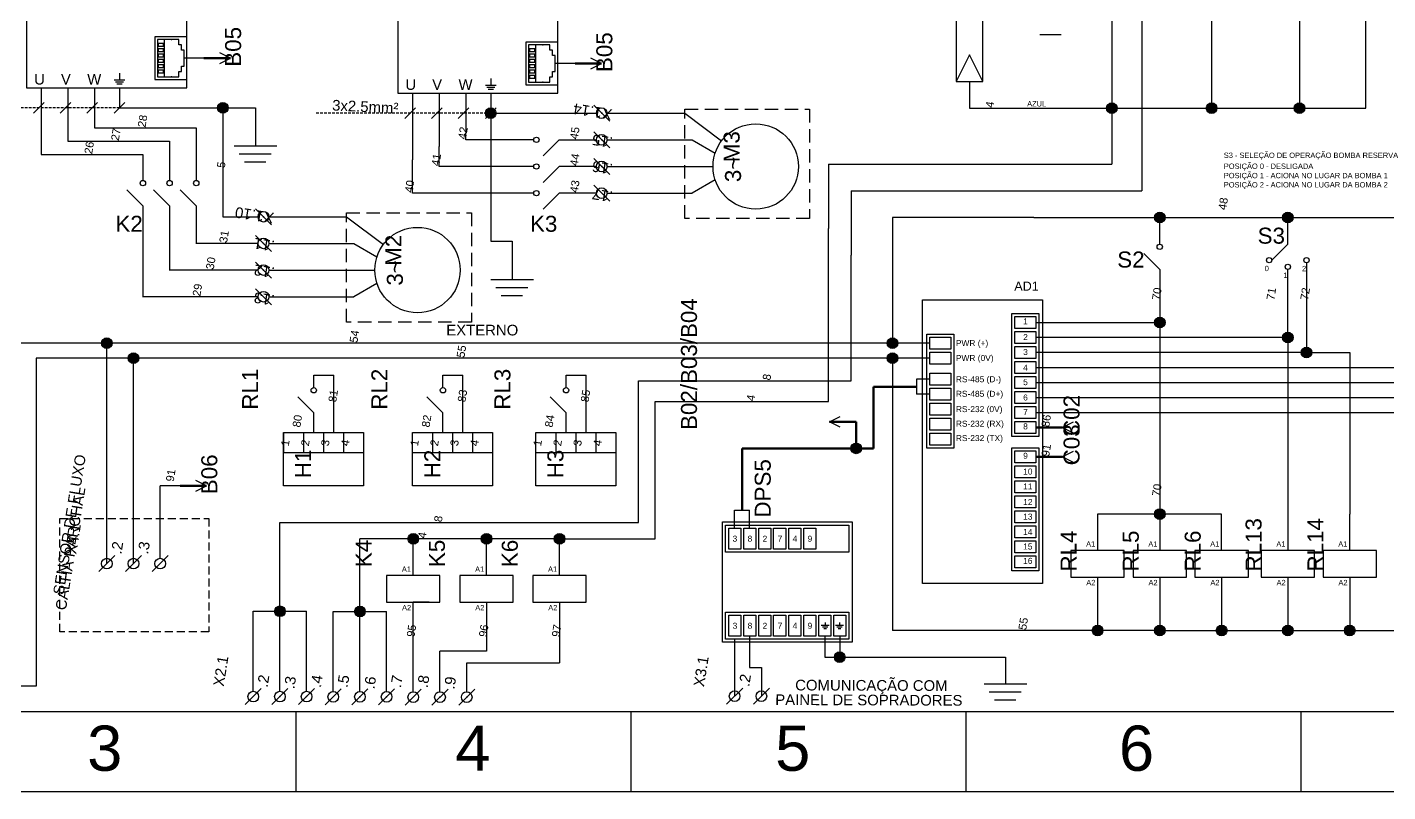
# Model space of a CAD drawing. Header units: millimetres. Extents: x 100 to 940, y 65 to 694.
# Drawn here: x 302.9 to 557.9, y 425.7 to 569.1 of the extents above; entities that cross this region are included whole.
import ezdxf
from ezdxf.enums import TextEntityAlignment as Align

# ---------------------------------------------------------------- set-up
doc = ezdxf.new("R2010")
doc.units = ezdxf.units.MM
doc.linetypes.add('DASHED', pattern=[0.75, 0.5, -0.25])
doc.styles.add('Annotative', font='arial.ttf')
doc.styles.add('Notes', font='arial.ttf', dxfattribs={"height": 3})

msp = doc.modelspace()

# ---------------------------------------------------------------- hatches: boundary and pattern name
for points in [[(340.6, 553.95, 1), (338.6, 553.95, 1)], [(390.8, 552.95, 1), (388.8, 552.95, 1)], [(507.22, 553.88, 1), (505.22, 553.88, 1)], [(525.92, 553.88, 1), (523.92, 553.88, 1)], [(542.38, 553.88, 1), (540.38, 553.88, 1)], [(516.2, 533.39, 1), (514.2, 533.39, 1)], [(540.2, 533.39, 1), (538.2, 533.39, 1)], [(516.2, 513.7, 1), (514.2, 513.7, 1)], [(318.85, 509.83, 1), (316.85, 509.83, 1)], [(466.11, 509.83, 1), (464.11, 509.83, 1)], [(540.2, 510.89, 1), (538.2, 510.89, 1)], [(323.85, 507.02, 1), (321.85, 507.02, 1)], [(466.11, 507.02, 1), (464.11, 507.02, 1)], [(543.7, 508.08, 1), (541.7, 508.08, 1)], [(459.3, 490.11, 1), (457.3, 490.11, 1)], [(516.2, 477.79, 1), (514.2, 477.79, 1)], [(376.29, 473.15, 1), (374.29, 473.15, 1)], [(390.02, 473.15, 1), (388.02, 473.15, 1)], [(403.7, 473.15, 1), (401.7, 473.15, 1)], [(351.29, 459.57, 1), (349.29, 459.57, 1)], [(366.29, 459.53, 1), (364.29, 459.53, 1)], [(504.55, 455.98, 1), (502.55, 455.98, 1)], [(516.2, 455.98, 1), (514.2, 455.98, 1)], [(527.8, 455.98, 1), (525.8, 455.98, 1)], [(540.2, 455.98, 1), (538.2, 455.98, 1)], [(551.8, 455.98, 1), (549.8, 455.98, 1)], [(456.21, 450.98, 1), (454.21, 450.98, 1)]]:
    msp.add_hatch(color=256).paths.add_polyline_path(points)

# ---------------------------------------------------------------- linework, layer by layer
for p, q in [((511.86, 643.7), (511.86, 538.39)), ((553.81, 553.88), (553.81, 638.7)), ((506.22, 577.2), (506.22, 553.88)), ((524.92, 575.7), (524.92, 553.88)), ((541.38, 575.7), (541.38, 553.88)), ((331.31, 566.74), (327.31, 566.74)), ((327.31, 566.74), (327.31, 559.74)), ((328.65, 559.74), (328.65, 566.74)), ((331.31, 565.74), (331.31, 566.74)), ((492.72, 567.68), (496.72, 567.68)), ((331.81, 565.74), (331.31, 565.74)), ((331.81, 564.74), (331.81, 565.74)), ((332.31, 564.74), (331.81, 564.74)), ((332.31, 561.74), (332.31, 564.74)), ((341, 563.24), (339, 564.24)), ((400.9, 565.74), (396.9, 565.74)), ((396.9, 565.74), (396.9, 558.74)), ((398.23, 558.74), (398.23, 565.74)), ((400.9, 564.74), (400.9, 565.74)), ((401.4, 564.74), (400.9, 564.74)), ((401.4, 563.74), (401.4, 564.74)), ((401.9, 563.74), (401.4, 563.74)), ((401.9, 560.74), (401.9, 563.74)), ((479.56, 563.85), (477.06, 558.85)), ((482.06, 558.85), (479.56, 563.85)), ((331.81, 560.74), (331.81, 561.74)), ((331.81, 561.74), (332.31, 561.74)), ((336.02, 563.24), (332.31, 563.24)), ((339, 562.24), (341, 563.24)), ((405.61, 562.24), (401.9, 562.24)), ((410.59, 562.24), (408.59, 563.24)), ((408.59, 561.24), (410.59, 562.24)), ((319.22, 559.2), (321.22, 559.2)), ((319.46, 558.82), (320.96, 558.82)), ((320.22, 560.45), (320.22, 559.2)), ((327.31, 559.74), (331.31, 559.74)), ((331.31, 559.74), (331.31, 560.74)), ((331.31, 560.74), (331.81, 560.74)), ((389.81, 559.45), (389.81, 558.2)), ((396.9, 558.74), (400.9, 558.74)), ((400.9, 558.74), (400.9, 559.74)), ((400.9, 559.74), (401.4, 559.74)), ((401.4, 559.74), (401.4, 560.74)), ((401.4, 560.74), (401.9, 560.74)), ((479.56, 558.85), (479.56, 553.88)), ((305.56, 557.7), (305.56, 545.2)), ((310.56, 557.7), (310.56, 547.7)), ((315.56, 557.7), (315.56, 550.2)), ((319.71, 558.45), (320.71, 558.45)), ((320.21, 557.7), (320.21, 553.95)), ((375.15, 556.7), (375.15, 544.2)), ((380.15, 556.7), (380.15, 546.7)), ((385.15, 556.7), (385.15, 549.2)), ((388.81, 558.2), (390.81, 558.2)), ((389.04, 557.82), (390.54, 557.82)), ((389.3, 557.45), (390.3, 557.45)), ((389.8, 556.7), (389.8, 552.95)), ((306.12, 554.95), (304.12, 552.95)), ((311.12, 554.95), (309.12, 552.95)), ((316.12, 554.95), (314.12, 552.95)), ((321.21, 554.95), (319.21, 552.95)), ((320.21, 553.95), (339.6, 553.95)), ((339.6, 553.95), (339.6, 533.54)), ((339.6, 553.95), (345.68, 553.95)), ((345.68, 553.95), (345.68, 549.3)), ((375.71, 553.95), (373.71, 551.95)), ((380.71, 553.95), (378.71, 551.95)), ((385.71, 553.95), (383.71, 551.95)), ((390.8, 553.95), (388.8, 551.95)), ((412.1, 551.45), (409.1, 554.45)), ((479.56, 553.88), (499.81, 553.88)), ((499.81, 553.88), (553.81, 553.88)), ((506.22, 553.88), (506.22, 543.39)), ((389.8, 552.95), (409.6, 552.95)), ((389.8, 552.95), (389.8, 528.93)), ((411.6, 552.95), (426.16, 552.95)), ((426.16, 552.95), (433.07, 547.76)), ((315.56, 550.2), (334.6, 550.2)), ((334.6, 550.2), (334.6, 540.33)), ((345.68, 549.3), (345.68, 546.8)), ((385.15, 547.95), (385.15, 549.2)), ((412.1, 546.45), (409.1, 549.45)), ((310.56, 547.7), (329.6, 547.7)), ((329.6, 547.7), (329.6, 540.33)), ((341.68, 546.8), (349.68, 546.8)), ((380.15, 542.95), (380.15, 546.7)), ((397.86, 547.95), (385.15, 547.95)), ((402.61, 547.95), (399.61, 544.95)), ((402.61, 547.95), (409.6, 547.95)), ((411.6, 547.95), (427.53, 547.95)), ((427.53, 547.95), (431.86, 545.45)), ((305.56, 545.2), (324.6, 545.2)), ((324.6, 545.2), (324.6, 540.33)), ((342.63, 545.3), (348.63, 545.3)), ((343.64, 543.8), (347.64, 543.8)), ((375.15, 537.95), (375.15, 544.2)), ((412.1, 541.45), (409.1, 544.45)), ((453.12, 543.39), (453.12, 531.35)), ((453.12, 543.39), (506.22, 543.39)), ((397.86, 542.95), (380.15, 542.95)), ((402.61, 542.95), (399.61, 539.95)), ((409.6, 542.95), (402.61, 542.95)), ((411.6, 542.95), (431.46, 542.95)), ((324.6, 535.58), (321.6, 538.58)), ((329.6, 535.58), (326.6, 538.58)), ((334.6, 535.58), (331.6, 538.58)), ((412.1, 536.45), (409.1, 539.45)), ((431.86, 540.45), (427.53, 537.95)), ((457.34, 538.39), (457.34, 526.35)), ((457.34, 538.39), (511.86, 538.39)), ((324.6, 535.58), (324.6, 518.54)), ((329.6, 535.58), (329.6, 523.54)), ((334.6, 535.58), (334.6, 528.54)), ((397.86, 537.95), (375.15, 537.95)), ((402.61, 537.95), (399.61, 534.95)), ((409.6, 537.95), (402.61, 537.95)), ((411.6, 537.95), (427.53, 537.95)), ((339.6, 533.54), (346.21, 533.54)), ((348.71, 532.04), (345.71, 535.04)), ((348.21, 533.54), (362.78, 533.54)), ((362.78, 533.54), (369.68, 528.35)), ((491.62, 533.39), (465.11, 533.39)), ((465.11, 533.39), (465.11, 509.83)), ((491.62, 533.39), (587.2, 533.39)), ((515.2, 528.39), (515.2, 533.39)), ((539.2, 528.39), (539.2, 533.39)), ((453.12, 498.89), (453.12, 531.35)), ((346.21, 528.54), (334.52, 528.54)), ((348.71, 527.04), (345.71, 530.04)), ((348.21, 528.54), (364.14, 528.54)), ((364.14, 528.54), (368.47, 526.04)), ((389.8, 528.93), (393.8, 528.93)), ((393.8, 528.93), (393.8, 524.28)), ((539.2, 528.39), (536.2, 525.39)), ((457.34, 502.78), (457.34, 526.35)), ((515.2, 523.64), (512.2, 526.64)), ((346.21, 523.54), (329.52, 523.54)), ((348.71, 522.04), (345.71, 525.04)), ((348.21, 523.54), (368.07, 523.54)), ((393.8, 524.28), (393.8, 521.78)), ((515.2, 523.64), (515.2, 513.7)), ((539.2, 510.89), (539.2, 523.64)), ((542.7, 524.89), (542.7, 508.08)), ((368.47, 521.04), (364.14, 518.54)), ((389.8, 521.78), (397.8, 521.78)), ((390.75, 520.28), (396.75, 520.28)), ((346.21, 518.54), (324.52, 518.54)), ((348.71, 517.04), (345.71, 520.04)), ((348.21, 518.54), (364.14, 518.54)), ((391.76, 518.78), (395.76, 518.78)), ((491.98, 513.7), (515.2, 513.7)), ((515.2, 513.7), (515.2, 470.98)), ((539.2, 510.89), (491.98, 510.89)), ((539.2, 510.89), (539.2, 470.98)), ((465.11, 509.83), (264.49, 509.83)), ((317.85, 468.5), (317.85, 509.83)), ((472.08, 509.83), (465.11, 509.83)), ((542.7, 508.08), (491.98, 508.08)), ((542.7, 508.08), (550.8, 508.08)), ((550.8, 508.08), (550.8, 477.79)), ((465.11, 507.02), (304.6, 507.02)), ((304.6, 507.02), (304.6, 445.52)), ((322.85, 468.5), (322.85, 507.02)), ((472.08, 507.02), (465.11, 507.02)), ((465.11, 507.02), (465.11, 455.98)), ((491.98, 505.26), (563.2, 505.26)), ((356.62, 503.86), (360.37, 503.86)), ((356.62, 501.51), (356.62, 503.86)), ((360.37, 493.07), (360.37, 503.86)), ((380.85, 503.86), (384.6, 503.86)), ((380.85, 501.51), (380.85, 503.86)), ((384.6, 493.07), (384.6, 503.86)), ((403.92, 503.86), (407.67, 503.86)), ((403.92, 501.51), (403.92, 503.86)), ((407.67, 493.07), (407.67, 503.86)), ((417.51, 476.21), (417.51, 502.78)), ((417.51, 502.78), (457.34, 502.78)), ((472.08, 503.08), (469.58, 503.08)), ((469.58, 503.08), (469.58, 500.27)), ((491.98, 502.45), (575.2, 502.45)), ((472.08, 500.27), (469.58, 500.27)), ((356.62, 496.76), (353.62, 499.76)), ((380.85, 496.76), (377.85, 499.76)), ((403.92, 496.76), (400.92, 499.76)), ((420.63, 473.15), (420.63, 498.89)), ((420.63, 498.89), (453.12, 498.89)), ((491.98, 499.64), (587.2, 499.64)), ((356.62, 493.07), (356.62, 496.76)), ((380.85, 493.07), (380.85, 496.76)), ((403.92, 493.07), (403.92, 496.76)), ((453.32, 495.09), (455.32, 496.09)), ((455.32, 494.09), (453.32, 495.09)), ((491.98, 496.83), (622.78, 496.83)), ((498.96, 495.01), (496.96, 494.01)), ((350.93, 493.07), (350.93, 489.32)), ((354.68, 493.07), (354.68, 489.32)), ((358.43, 493.07), (358.43, 489.32)), ((362.18, 493.07), (362.18, 489.32)), ((365.93, 493.07), (365.93, 489.32)), ((378.91, 493.07), (378.91, 489.32)), ((382.66, 493.07), (382.66, 489.32)), ((386.41, 493.07), (386.41, 489.32)), ((401.98, 493.07), (401.98, 489.32)), ((405.73, 493.07), (405.73, 489.32)), ((409.48, 493.07), (409.48, 489.32)), ((496.96, 494.01), (498.96, 493.01)), ((350.93, 489.32), (365.93, 489.32)), ((375.16, 489.32), (390.16, 489.32)), ((398.23, 489.32), (413.23, 489.32)), ((498.96, 489.5), (496.96, 488.5)), ((496.96, 488.5), (498.96, 487.5)), ((327.85, 469.5), (327.85, 483.11)), ((331.56, 483.11), (327.85, 483.11)), ((336.54, 483.11), (334.54, 484.11)), ((334.54, 482.11), (336.54, 483.11)), ((435.52, 475.18), (435.52, 478.55)), ((435.52, 478.55), (438.33, 478.55)), ((438.33, 475.18), (438.33, 478.55)), ((526.8, 477.79), (503.55, 477.79)), ((503.55, 477.79), (503.55, 470.98)), ((526.8, 470.98), (526.8, 477.79)), ((550.8, 470.98), (550.8, 477.79)), ((350.29, 476.21), (417.51, 476.21)), ((350.29, 444.57), (350.29, 476.21)), ((365.29, 444.53), (365.29, 473.15)), ((402.7, 473.15), (365.29, 473.15)), ((375.29, 466.27), (375.29, 473.15)), ((389.02, 466.27), (389.02, 473.15)), ((402.7, 466.27), (402.7, 473.15)), ((402.7, 473.15), (420.63, 473.15)), ((316.35, 467), (319.35, 470)), ((321.35, 467), (324.35, 470)), ((326.35, 467), (329.35, 470)), ((503.55, 465.98), (503.55, 455.98)), ((515.2, 465.98), (515.2, 455.98)), ((526.8, 465.98), (526.8, 455.98)), ((539.2, 465.98), (539.2, 455.98)), ((550.8, 465.98), (550.8, 455.98)), ((345.29, 444.57), (345.29, 459.57)), ((345.29, 459.57), (355.29, 459.57)), ((355.29, 444.57), (355.29, 459.57)), ((360.29, 444.53), (360.29, 459.53)), ((360.29, 459.53), (370.29, 459.53)), ((370.29, 444.53), (370.29, 459.53)), ((375.29, 444.49), (375.29, 461.27)), ((378.29, 461.27), (375.29, 461.27)), ((389.02, 461.27), (389.02, 452.09)), ((402.7, 461.27), (402.7, 449.91)), ((451.71, 456.95), (453.21, 456.95)), ((451.96, 456.65), (452.96, 456.65)), ((452.46, 457.45), (452.46, 456.95)), ((454.45, 456.95), (455.95, 456.95)), ((454.7, 456.65), (455.7, 456.65)), ((455.2, 457.45), (455.2, 456.95)), ((435.52, 454.37), (435.52, 443.66)), ((438.33, 454.93), (438.33, 449.01)), ((452.21, 456.35), (452.71, 456.35)), ((452.4, 454.93), (452.4, 450.98)), ((454.95, 456.35), (455.45, 456.35)), ((455.21, 454.93), (455.21, 450.98)), ((515.2, 455.98), (465.11, 455.98)), ((515.2, 455.98), (600.12, 455.98)), ((380.29, 444.49), (380.29, 452.09)), ((389.02, 452.09), (380.29, 452.09)), ((385.29, 444.49), (385.29, 449.91)), ((385.29, 449.91), (402.7, 449.91)), ((438.33, 449.01), (440.52, 449.01)), ((440.52, 449.01), (440.52, 443.66)), ((452.4, 450.98), (486.26, 450.98)), ((486.26, 450.98), (486.26, 445.98)), ((304.6, 445.52), (255.88, 445.52)), ((343.79, 442.07), (346.79, 445.07)), ((348.79, 442.07), (351.79, 445.07)), ((353.79, 442.07), (356.79, 445.07)), ((358.79, 442.03), (361.79, 445.03)), ((363.79, 442.03), (366.79, 445.03)), ((368.79, 442.03), (371.79, 445.03)), ((373.79, 441.99), (376.79, 444.99)), ((378.79, 441.99), (381.79, 444.99)), ((383.79, 441.99), (386.79, 444.99)), ((434.02, 442.16), (437.02, 445.16)), ((439.02, 442.16), (442.02, 445.16)), ((482.26, 445.98), (490.26, 445.98)), ((483.21, 444.48), (489.21, 444.48)), ((484.22, 442.98), (488.22, 442.98)), ((353.33, 425.74), (353.33, 440.74)), ((416.11, 425.74), (416.11, 440.74)), ((478.89, 440.74), (416.11, 440.74)), ((478.89, 425.74), (478.89, 440.74)), ((541.67, 425.74), (541.67, 440.74)), ((730, 425.74), (165, 425.74))]:
    msp.add_line(p, q)
at = {"lineweight": 50}
for p, q in [((341, 563.24), (336.02, 563.24)), ((410.59, 562.24), (405.61, 562.24)), ((461.54, 490.11), (461.54, 501.67)), ((469.58, 501.67), (461.54, 501.67)), ((458.3, 495.09), (453.32, 495.09)), ((458.3, 495.09), (458.3, 490.11)), ((496.96, 494.01), (491.98, 494.01)), ((461.54, 490.11), (436.93, 490.11)), ((436.93, 478.55), (436.93, 490.11)), ((496.96, 488.5), (491.98, 488.5)), ((336.54, 483.11), (331.56, 483.11))]:
    msp.add_line(p, q, dxfattribs=at)
at = {"linetype": 'DASHED'}
for p, q in [((320.21, 553.95), (287.27, 553.95)), ((389.8, 552.95), (356.86, 552.95))]:
    msp.add_line(p, q, dxfattribs=at)
for points in [[(165, 664), (730, 664), (730, 440.74), (165, 440.74)], [(302.81, 557.7), (332.81, 557.7), (332.81, 607.7), (302.81, 607.7)], [(372.4, 556.7), (402.4, 556.7), (402.4, 606.7), (372.4, 606.7)], [(477.06, 558.85), (482.06, 558.85), (482.06, 588.85), (477.06, 588.85)], [(332.81, 559.24), (332.81, 567.24), (326.81, 567.24), (326.81, 559.24)], [(402.4, 558.24), (402.4, 566.24), (396.4, 566.24), (396.4, 558.24)], [(328.46, 565.49), (328.46, 565.99), (327.46, 565.99), (327.46, 565.49)], [(328.46, 564.49), (328.46, 564.99), (327.46, 564.99), (327.46, 564.49)], [(328.46, 564.49), (328.46, 564.99), (327.46, 564.99), (327.46, 564.49)], [(328.46, 563.49), (328.46, 563.99), (327.46, 563.99), (327.46, 563.49)], [(328.46, 563.49), (328.46, 563.99), (327.46, 563.99), (327.46, 563.49)], [(328.46, 563.49), (328.46, 563.99), (327.46, 563.99), (327.46, 563.49)], [(398.04, 564.49), (398.04, 564.99), (397.04, 564.99), (397.04, 564.49)], [(398.04, 563.49), (398.04, 563.99), (397.04, 563.99), (397.04, 563.49)], [(398.04, 563.49), (398.04, 563.99), (397.04, 563.99), (397.04, 563.49)], [(328.46, 562.49), (328.46, 562.99), (327.46, 562.99), (327.46, 562.49)], [(328.46, 562.49), (328.46, 562.99), (327.46, 562.99), (327.46, 562.49)], [(328.46, 562.49), (328.46, 562.99), (327.46, 562.99), (327.46, 562.49)], [(328.46, 562.49), (328.46, 562.99), (327.46, 562.99), (327.46, 562.49)], [(328.46, 561.49), (328.46, 561.99), (327.46, 561.99), (327.46, 561.49)], [(328.46, 561.49), (328.46, 561.99), (327.46, 561.99), (327.46, 561.49)], [(328.46, 561.49), (328.46, 561.99), (327.46, 561.99), (327.46, 561.49)], [(398.04, 562.49), (398.04, 562.99), (397.04, 562.99), (397.04, 562.49)], [(398.04, 562.49), (398.04, 562.99), (397.04, 562.99), (397.04, 562.49)], [(398.04, 562.49), (398.04, 562.99), (397.04, 562.99), (397.04, 562.49)], [(398.04, 561.49), (398.04, 561.99), (397.04, 561.99), (397.04, 561.49)], [(398.04, 561.49), (398.04, 561.99), (397.04, 561.99), (397.04, 561.49)], [(398.04, 561.49), (398.04, 561.99), (397.04, 561.99), (397.04, 561.49)], [(398.04, 561.49), (398.04, 561.99), (397.04, 561.99), (397.04, 561.49)], [(328.46, 560.49), (328.46, 560.99), (327.46, 560.99), (327.46, 560.49)], [(328.46, 560.49), (328.46, 560.99), (327.46, 560.99), (327.46, 560.49)], [(398.04, 560.49), (398.04, 560.99), (397.04, 560.99), (397.04, 560.49)], [(398.04, 560.49), (398.04, 560.99), (397.04, 560.99), (397.04, 560.49)], [(398.04, 560.49), (398.04, 560.99), (397.04, 560.99), (397.04, 560.49)], [(398.04, 559.49), (398.04, 559.99), (397.04, 559.99), (397.04, 559.49)], [(398.04, 559.49), (398.04, 559.99), (397.04, 559.99), (397.04, 559.49)], [(470.73, 517.98), (493.23, 517.98), (493.23, 464.78), (470.73, 464.78)], [(487.48, 492.33), (487.48, 515.39), (492.54, 515.39), (492.54, 492.33)], [(488.04, 512.58), (488.04, 514.83), (491.98, 514.83), (491.98, 512.58)], [(471.51, 490.14), (471.51, 511.52), (476.58, 511.52), (476.58, 490.14)], [(472.08, 508.71), (472.08, 510.96), (476.01, 510.96), (476.01, 508.71)], [(488.04, 509.76), (488.04, 512.01), (491.98, 512.01), (491.98, 509.76)], [(472.08, 505.89), (472.08, 508.14), (476.01, 508.14), (476.01, 505.89)], [(488.04, 506.95), (488.04, 509.2), (491.98, 509.2), (491.98, 506.95)], [(488.04, 504.14), (488.04, 506.39), (491.98, 506.39), (491.98, 504.14)], [(472.08, 501.96), (472.08, 504.21), (476.01, 504.21), (476.01, 501.96)], [(488.04, 501.33), (488.04, 503.58), (491.98, 503.58), (491.98, 501.33)], [(472.08, 499.14), (472.08, 501.39), (476.01, 501.39), (476.01, 499.14)], [(488.04, 498.51), (488.04, 500.76), (491.98, 500.76), (491.98, 498.51)], [(472.08, 496.33), (472.08, 498.58), (476.01, 498.58), (476.01, 496.33)], [(488.04, 495.7), (488.04, 497.95), (491.98, 497.95), (491.98, 495.7)], [(472.08, 493.52), (472.08, 495.77), (476.01, 495.77), (476.01, 493.52)], [(488.04, 492.89), (488.04, 495.14), (491.98, 495.14), (491.98, 492.89)], [(350.93, 493.07), (365.93, 493.07), (365.93, 483.07), (350.93, 483.07)], [(375.16, 493.07), (390.16, 493.07), (390.16, 483.07), (375.16, 483.07)], [(398.23, 493.07), (413.23, 493.07), (413.23, 483.07), (398.23, 483.07)], [(472.08, 490.71), (472.08, 492.96), (476.01, 492.96), (476.01, 490.71)], [(487.48, 467.13), (487.48, 490.19), (492.54, 490.19), (492.54, 467.13)], [(488.04, 487.38), (488.04, 489.63), (491.98, 489.63), (491.98, 487.38)], [(488.04, 484.57), (488.04, 486.82), (491.98, 486.82), (491.98, 484.57)], [(488.04, 481.75), (488.04, 484), (491.98, 484), (491.98, 481.75)], [(488.04, 478.94), (488.04, 481.19), (491.98, 481.19), (491.98, 478.94)], [(488.04, 476.13), (488.04, 478.38), (491.98, 478.38), (491.98, 476.13)], [(433.27, 453.81), (433.27, 476.31), (457.56, 476.31), (457.56, 453.81)], [(456.9, 470.68), (433.83, 470.68), (433.83, 475.74), (456.9, 475.74)], [(436.65, 471.24), (434.4, 471.24), (434.4, 475.18), (436.65, 475.18)], [(439.46, 471.24), (437.21, 471.24), (437.21, 475.18), (439.46, 475.18)], [(442.27, 471.24), (440.02, 471.24), (440.02, 475.18), (442.27, 475.18)], [(445.08, 471.24), (442.83, 471.24), (442.83, 475.18), (445.08, 475.18)], [(447.9, 471.24), (445.65, 471.24), (445.65, 475.18), (447.9, 475.18)], [(450.71, 471.24), (448.46, 471.24), (448.46, 475.18), (450.71, 475.18)], [(488.04, 473.32), (488.04, 475.57), (491.98, 475.57), (491.98, 473.32)], [(488.04, 470.5), (488.04, 472.75), (491.98, 472.75), (491.98, 470.5)], [(488.04, 467.69), (488.04, 469.94), (491.98, 469.94), (491.98, 467.69)], [(498.55, 465.98), (508.55, 465.98), (508.55, 470.98), (498.55, 470.98)], [(510.2, 465.98), (520.2, 465.98), (520.2, 470.98), (510.2, 470.98)], [(521.8, 465.98), (531.8, 465.98), (531.8, 470.98), (521.8, 470.98)], [(534.2, 465.98), (544.2, 465.98), (544.2, 470.98), (534.2, 470.98)], [(545.8, 465.98), (555.8, 465.98), (555.8, 470.98), (545.8, 470.98)], [(370.29, 461.27), (380.29, 461.27), (380.29, 466.27), (370.29, 466.27)], [(384.02, 461.27), (394.02, 461.27), (394.02, 466.27), (384.02, 466.27)], [(397.7, 461.27), (407.7, 461.27), (407.7, 466.27), (397.7, 466.27)], [(456.9, 454.37), (433.83, 454.37), (433.83, 459.43), (456.9, 459.43)], [(436.65, 454.93), (434.4, 454.93), (434.4, 458.87), (436.65, 458.87)], [(439.46, 454.93), (437.21, 454.93), (437.21, 458.87), (439.46, 458.87)], [(442.27, 454.93), (440.02, 454.93), (440.02, 458.87), (442.27, 458.87)], [(445.08, 454.93), (442.83, 454.93), (442.83, 458.87), (445.08, 458.87)], [(447.9, 454.93), (445.65, 454.93), (445.65, 458.87), (447.9, 458.87)], [(450.71, 454.93), (448.46, 454.93), (448.46, 458.87), (450.71, 458.87)], [(453.52, 454.93), (451.27, 454.93), (451.27, 458.87), (453.52, 458.87)], [(456.33, 454.93), (454.08, 454.93), (454.08, 458.87), (456.33, 458.87)]]:
    msp.add_lwpolyline(points, close=True)
at = {"linetype": 'DASHED', "ltscale": 5}
for points in [[(426.16, 553.69), (449.56, 553.69), (449.56, 533.2), (426.16, 533.2)], [(362.78, 534.28), (386.17, 534.28), (386.17, 513.78), (362.78, 513.78)]]:
    msp.add_lwpolyline(points, close=True, dxfattribs=at)
at = {"linetype": 'DASHED', "ltscale": 3}
msp.add_lwpolyline([(309.03, 476.97), (336.97, 476.97), (336.97, 455.75), (309.03, 455.75)], close=True, dxfattribs=at)
for centre, radius in [((339.6, 553.95), 1), ((389.8, 552.95), 1), ((410.6, 552.95), 1), ((506.22, 553.88), 1), ((524.92, 553.88), 1), ((541.38, 553.88), 1), ((439.46, 542.95), 8), ((398.36, 547.95), 0.5), ((410.6, 547.95), 1), ((398.36, 542.95), 0.5), ((410.6, 542.95), 1), ((324.6, 539.83), 0.5), ((329.6, 539.83), 0.5), ((334.6, 539.83), 0.5), ((398.36, 537.95), 0.5), ((410.6, 537.95), 1), ((347.21, 533.54), 1), ((515.2, 533.39), 1), ((539.2, 533.39), 1), ((376.07, 523.54), 8), ((347.21, 528.54), 1), ((515.2, 527.89), 0.5), ((535.7, 525.39), 0.5), ((542.7, 525.39), 0.5), ((347.21, 523.54), 1), ((539.2, 524.14), 0.5), ((347.21, 518.54), 1), ((515.2, 513.7), 1), ((317.85, 509.83), 1), ((465.11, 509.83), 1), ((539.2, 510.89), 1), ((322.85, 507.02), 1), ((465.11, 507.02), 1), ((542.7, 508.08), 1), ((356.62, 501.01), 0.5), ((380.85, 501.01), 0.5), ((403.92, 501.01), 0.5), ((458.3, 490.11), 1), ((515.2, 477.79), 1), ((375.29, 473.15), 1), ((389.02, 473.15), 1), ((402.7, 473.15), 1), ((317.85, 468.5), 1), ((322.85, 468.5), 1), ((327.85, 468.5), 1), ((350.29, 459.57), 1), ((365.29, 459.53), 1), ((503.55, 455.98), 1), ((515.2, 455.98), 1), ((526.8, 455.98), 1), ((539.2, 455.98), 1), ((550.8, 455.98), 1), ((455.21, 450.98), 1), ((345.29, 443.57), 1), ((350.29, 443.57), 1), ((355.29, 443.57), 1), ((360.29, 443.53), 1), ((365.29, 443.53), 1), ((370.29, 443.53), 1), ((375.29, 443.49), 1), ((380.29, 443.49), 1), ((385.29, 443.49), 1), ((435.52, 443.66), 1), ((440.52, 443.66), 1)]:
    msp.add_circle(centre, radius)
for p in [(328.65, 566.74), (329.98, 566.74), (398.23, 565.74), (399.57, 565.74), (328.65, 559.74), (329.98, 559.74), (398.23, 558.74), (399.57, 558.74), (410.6, 552.95), (410.6, 547.95), (410.6, 542.95), (347.21, 533.54), (347.21, 528.54), (347.21, 523.54), (350.29, 443.57), (355.29, 443.57), (365.29, 443.53), (370.29, 443.53), (380.29, 443.49), (385.29, 443.49)]:
    msp.add_point(p)

# ---------------------------------------------------------------- texts
at = {"style": 'Notes'}
for s, height, rotation, p in [('B05', 3, 90, (343.01, 561.65)), ('B05', 3, 90, (412.59, 560.65)), ('3x2.5mm²', 2, 357.2768, (360.04, 553.46)), ('M3', 3, 90, (436.45, 543.75)), ('3~', 3, 90, (436.71, 540.02)), ('M2', 3, 90, (373.06, 524.33)), ('3~', 3, 90, (373.33, 520.61)), ('B02/B03/B04', 3, 90, (428.46, 493.56)), ('RL1', 3, 90, (346.2, 497.35)), ('RL2', 3, 90, (370.43, 497.35)), ('RL3', 3, 90, (393.49, 497.35)), ('C02', 3, 90, (500.17, 492.43)), ('C03', 3, 90, (500.17, 486.92)), ('H1', 3, 90, (356.13, 484.5)), ('H2', 3, 90, (380.35, 484.5)), ('H3', 3, 90, (403.42, 484.5)), ('B06', 3, 90, (338.55, 481.52)), ('DPS5', 3, 90, (442.28, 477.14)), ('RL14', 3, 90, (545.88, 467.02)), ('RL4', 3, 90, (499.61, 467.02)), ('RL5', 3, 90, (511.26, 467.02)), ('RL6', 3, 90, (522.87, 467.02)), ('RL13', 3, 90, (534.28, 467.02)), ('K4', 3, 90, (367.47, 467.85)), ('K5', 3, 90, (381.2, 467.85)), ('K6', 3, 90, (394.87, 467.85))]:
    msp.add_text(s, height=height, rotation=rotation, dxfattribs=at).set_placement(p)
for s, height, style, p in [('U', 2, 'Notes', (304.22, 558.31)), ('V', 2, 'Notes', (309.24, 558.31)), ('W', 2, 'Notes', (314.17, 558.31)), ('U', 2, 'Notes', (373.8, 557.31)), ('V', 2, 'Notes', (378.82, 557.31)), ('W', 2, 'Notes', (383.76, 557.31)), ('AZUL', 1, 'Annotative', (490.34, 554.2)), ('S3 - SELEÇÃO DE OPERAÇÃO BOMBA RESERVA', 1, 'Notes', (527.2, 544.55)), ('POSIÇÃO 0 - DESLIGADA', 1, 'Notes', (527.2, 542.5)), ('POSIÇÃO 1 - ACIONA NO LUGAR DA BOMBA 1', 1, 'Notes', (527.2, 540.75)), ('POSIÇÃO 2 - ACIONA NO LUGAR DA BOMBA 2', 1, 'Notes', (527.2, 539.02)), ('K2', 3, 'Notes', (319.45, 530.71)), ('K3', 3, 'Notes', (397.16, 530.71)), ('S3', 3, 'Notes', (533.54, 528.48)), ('S2', 3, 'Notes', (507.23, 524.01)), ('0', 1, 'Notes', (534.87, 523.33)), ('1', 1, 'Notes', (538.37, 522.07)), ('2', 1, 'Notes', (541.87, 523.32)), ('EXTERNO', 2, 'Notes', (381.46, 511.28)), ('A1', 1, 'Notes', (501.39, 471.68)), ('A1', 1, 'Notes', (513.05, 471.68)), ('A1', 1, 'Notes', (524.65, 471.68)), ('A1', 1, 'Notes', (537.05, 471.68)), ('A1', 1, 'Notes', (548.65, 471.68)), ('A1', 1, 'Notes', (373.14, 466.97)), ('A1', 1, 'Notes', (386.87, 466.97)), ('A1', 1, 'Notes', (400.54, 466.97)), ('A2', 1, 'Notes', (501.43, 464.46)), ('A2', 1, 'Notes', (513.09, 464.46)), ('A2', 1, 'Notes', (524.69, 464.46)), ('A2', 1, 'Notes', (537.09, 464.46)), ('A2', 1, 'Notes', (548.69, 464.46)), ('A2', 1, 'Notes', (373.18, 459.75)), ('A2', 1, 'Notes', (386.9, 459.75)), ('A2', 1, 'Notes', (400.58, 459.75)), ('3', 8.48, 'Notes', (314.16, 429.67)), ('4', 8.48, 'Notes', (383.17, 429.67)), ('5', 8.48, 'Notes', (443.11, 429.67)), ('6', 8.48, 'Notes', (507.55, 429.67))]:
    msp.add_text(s, height=height, dxfattribs=dict(style=style)).set_placement(p)
for s, height, rotation, style, p in [('X1.14', 2, 170.899, 'Notes', (409.05, 554.22)), ('4', 1.5, 80.899, 'Notes', (484.07, 554.45)), ('28', 1.5, 80.899, 'Notes', (325.27, 551.35)), ('27', 1.5, 80.899, 'Notes', (320.27, 548.85)), ('42', 1.5, 80.899, 'Notes', (385.33, 549.1)), ('45', 1.5, 80.899, 'Notes', (406.29, 549.1)), ('.15', 2, 170.899, 'Notes', (410.9, 548.69)), ('26', 1.5, 80.899, 'Notes', (315.27, 546.35)), ('5', 1.5, 80.899, 'Notes', (340.02, 543.16)), ('41', 1.5, 80.899, 'Notes', (380.33, 544.1)), ('44', 1.5, 80.899, 'Notes', (406.29, 544.1)), ('.16', 2, 170.899, 'Notes', (410.9, 543.69)), ('40', 1.5, 80.899, 'Notes', (375.33, 539.1)), ('43', 1.5, 80.899, 'Notes', (406.29, 539.1)), ('.17', 2, 170.899, 'Notes', (410.89, 538.52)), ('48', 1.5, 80.899, 'Notes', (527.81, 535.85)), ('X1.10', 2, 170.899, 'Notes', (345.66, 534.81)), ('31', 1.5, 80.899, 'Notes', (340.55, 529.69)), ('.11', 2, 170.899, 'Notes', (347.51, 529.28)), ('30', 1.5, 80.899, 'Notes', (338.05, 524.69)), ('.12', 2, 170.899, 'Notes', (347.51, 524.28)), ('29', 1.5, 80.899, 'Notes', (335.55, 519.69)), ('.13', 2, 170.899, 'Notes', (347.5, 519.11)), ('70', 1.5, 80.899, 'Notes', (515.39, 518.96)), ('71', 1.5, 80.899, 'Notes', (536.84, 518.96)), ('72', 1.5, 80.899, 'Notes', (543.18, 518.96)), ('54', 1.5, 80.899, 'Notes', (364.98, 510.98)), ('55', 1.5, 80.899, 'Notes', (385.04, 508.17)), ('8', 1.5, 80.899, 'Notes', (442.29, 503.36)), ('81', 1.5, 80.899, 'Notes', (361, 499.84)), ('83', 1.5, 80.899, 'Notes', (385.23, 499.84)), ('85', 1.5, 80.899, 'Notes', (408.3, 499.84)), ('4', 1.5, 80.899, 'Notes', (439.29, 499.47)), ('80', 1.5, 80.899, 'Notes', (354.28, 495.12)), ('82', 1.5, 80.899, 'Notes', (378.5, 495.12)), ('84', 1.5, 80.899, 'Notes', (401.57, 495.12)), ('86', 1.5, 80.899, 'Notes', (494.65, 495.16)), ('1', 1.5, 80.899, 'Notes', (352.03, 491.03)), ('2', 1.5, 80.899, 'Notes', (355.78, 491.03)), ('3', 1.5, 80.899, 'Notes', (359.53, 491.03)), ('4', 1.5, 80.899, 'Notes', (363.28, 491.03)), ('1', 1.5, 80.899, 'Notes', (376.25, 491.03)), ('2', 1.5, 80.899, 'Notes', (380, 491.03)), ('3', 1.5, 80.899, 'Notes', (383.75, 491.03)), ('4', 1.5, 80.899, 'Notes', (387.5, 491.03)), ('1', 1.5, 80.899, 'Notes', (399.32, 491.03)), ('2', 1.5, 80.899, 'Notes', (403.07, 491.03)), ('3', 1.5, 80.899, 'Notes', (406.82, 491.03)), ('4', 1.5, 80.899, 'Notes', (410.57, 491.03)), ('91', 1.5, 80.899, 'Notes', (494.65, 489.65)), ('SENSOR DE FLUXO', 2, 80.899, 'Notes', (311.83, 475.68)), ('91', 1.5, 80.899, 'Notes', (330.55, 484.93)), ('CALHA PARCHAL', 2, 80.899, 'Notes', (312.01, 471.16)), ('70', 1.5, 80.899, 'Notes', (515.39, 482.18)), ('8', 1.5, 80.899, 'Notes', (380.71, 476.79)), ('X4.1', 2, 80.899, 'Notes', (312.55, 472.99)), ('.2', 2, 80.899, 'Notes', (320.75, 471.33)), ('.3', 2, 80.899, 'Notes', (325.75, 471.33)), ('4', 1.5, 80.899, 'Notes', (377.71, 473.72)), ('95', 1.5, 80.899, 'Notes', (375.67, 455.81)), ('96', 1.5, 80.899, 'Notes', (389.21, 455.81)), ('97', 1.5, 80.899, 'Notes', (402.88, 455.81)), ('55', 1.5, 80.899, 'Notes', (490.34, 457.13)), ('X2.1', 2, 80.899, 'Notes', (340.2, 448.21)), ('X3.1', 2, 80.899, 'Notes', (430.22, 448.15)), ('.2', 2, 80.899, 'Notes', (348.14, 446.35)), ('.3', 2, 80.899, 'Notes', (353.16, 446.08)), ('.4', 2, 80.899, 'Notes', (358.14, 446.32)), ('.5', 2, 80.899, 'Notes', (363.14, 446.32)), ('.6', 2, 80.899, 'Notes', (368.16, 446.05)), ('.7', 2, 80.899, 'Notes', (373.14, 446.28)), ('.8', 2, 80.899, 'Notes', (378.14, 446.28)), ('.9', 2, 80.899, 'Notes', (383.16, 446.01)), ('.2', 2, 80.899, 'Notes', (438.42, 446.49)), ('COMUNICAÇÃO COM', 2, 359.7948, 'Annotative', (461.14, 444.69)), ('PAINEL DE SOPRADORES', 2, 359.7948, 'Annotative', (460.67, 441.94))]:
    msp.add_text(s, height=height, rotation=rotation, dxfattribs=dict(style=style)).set_placement(p, align=Align.CENTER)
for s, width, insert, char_height, attachment_point, style in [('AD1', 117.0611, (487.93, 521.37), 1.688, 1, 'Notes'), ('1', 45.8909, (489.6, 514.48), 1.12, 1, 'Notes'), ('PWR (+)', 45.8909, (476.98, 510.41), 1.125, 1, 'Notes'), ('2', 45.8909, (489.6, 511.53), 1.12, 1, 'Notes'), ('PWR (0V)', 45.8909, (476.98, 507.61), 1.125, 1, 'Notes'), ('3', 45.8909, (489.6, 508.73), 1.12, 1, 'Notes'), ('4', 45.8909, (489.6, 505.82), 1.12, 1, 'Notes'), ('RS-485 (D-)', 45.8909, (476.98, 503.63), 1.125, 1, 'Notes'), ('5', 45.8909, (489.6, 503.08), 1.12, 1, 'Notes'), ('RS-485 (D+)', 45.8909, (476.98, 500.9), 1.125, 1, 'Notes'), ('6', 45.8909, (489.6, 500.21), 1.12, 1, 'Notes'), ('RS-232 (0V)', 45.8909, (476.98, 498.03), 1.125, 1, 'Notes'), ('7', 45.8909, (489.6, 497.48), 1.12, 1, 'Notes'), ('RS-232 (RX)', 45.8909, (476.98, 495.3), 1.125, 1, 'Notes'), ('8', 45.8909, (489.6, 494.79), 1.12, 1, 'Notes'), ('RS-232 (TX)', 45.8909, (476.98, 492.6), 1.125, 1, 'Notes'), ('9', 45.8909, (489.6, 489.28), 1.12, 1, 'Notes'), ('10', 45.8909, (489.6, 486.33), 1.125, 1, 'Notes'), ('11', 45.8909, (489.6, 483.53), 1.125, 1, 'Notes'), ('12', 45.8909, (489.6, 480.62), 1.125, 1, 'Notes'), ('13', 45.8909, (489.6, 477.88), 1.125, 1, 'Notes'), ('14', 45.8909, (489.6, 475.02), 1.125, 1, 'Notes'), ('3', 1.2115, (435.57, 473.17), 1.12, 5, 'Annotative'), ('8', 1.2115, (438.38, 473.17), 1.12, 5, 'Annotative'), ('2', 1.2115, (441.19, 473.17), 1.12, 5, 'Annotative'), ('7', 1.2115, (444.01, 473.17), 1.12, 5, 'Annotative'), ('4', 1.2115, (446.82, 473.17), 1.12, 5, 'Annotative'), ('9', 1.2115, (449.63, 473.17), 1.12, 5, 'Annotative'), ('15', 45.8909, (489.6, 472.28), 1.125, 1, 'Notes'), ('16', 45.8909, (489.6, 469.59), 1.125, 1, 'Notes'), ('3', 1.2115, (435.57, 456.85), 1.12, 5, 'Annotative'), ('8', 1.2115, (438.38, 456.85), 1.12, 5, 'Annotative'), ('2', 1.2115, (441.19, 456.85), 1.12, 5, 'Annotative'), ('7', 1.2115, (444.01, 456.85), 1.12, 5, 'Annotative'), ('4', 1.2115, (446.82, 456.85), 1.12, 5, 'Annotative'), ('9', 1.2115, (449.63, 456.85), 1.12, 5, 'Annotative')]:
    msp.add_mtext_dynamic_manual_height_columns(s, width=width, gutter_width=15, heights=[0], dxfattribs=dict(insert=insert, char_height=char_height, attachment_point=attachment_point, style=style))

doc.saveas('drawing.dxf')
